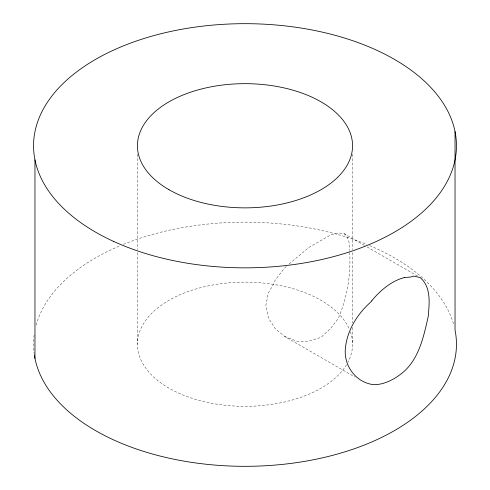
<?xml version="1.0" encoding="UTF-8"?>
<svg xmlns="http://www.w3.org/2000/svg" width="490" height="490" viewBox="0 0 490 490"><rect width="100%" height="100%" fill="white"/><g stroke="black" fill="none" stroke-linecap="round" stroke-linejoin="round"><path stroke-width="0.37" stroke-dasharray="2.45 1.84" d="M286.313 266.431L284.635 267.883L275.196 280.176L272.838 285.401L268.379 292.775L265.85 305.515L268.379 317.869L275.196 328.655L284.635 336.44L355.066 377.104M289.106 264.012L308.755 247.53L330.487 234.986L338.915 233.001L344.005 233.601L364.511 245.447M284.635 336.44L296.928 341.199L298.778 341.383L308.755 341.181L321.054 337.383L330.487 328.637L338.149 318.653L338.915 316.963C347.52 296.107 351.085 273.616 349.633 251.125M367.157 246.972L418.099 276.378M344.005 233.601C349.241 237.613 349.627 244.332 349.615 250.384M352.555 154.16L352.555 249.582M352.555 252.632L352.555 322.861M352.555 327.443L352.555 344.237M137.445 154.16L137.445 249.582M137.445 252.632L137.445 344.237M350.356 331.742A107.555 62.095 0 0 1 347.974 362.171M346.583 364.646A107.555 62.095 0 0 1 179.095 393.311A107.555 62.095 0 0 1 185.471 292.518A107.555 62.095 0 0 1 348.892 328.165M34.306 354.607A211.453 122.084 0 0 1 34.288 334.021M36.156 325.103A211.453 122.084 0 0 1 120.111 245.723M123.443 244.339A211.453 122.084 0 0 1 366.863 244.467M369.589 245.594A211.453 122.084 0 0 1 453.875 325.219"/><path stroke-width="0.73" d="M371.953 300.554L371.206 301.626C356.873 314.286 346.001 331.84 345.199 351.324C345.052 366.826 355.752 381.293 371.206 384.283L371.953 384.515A59.382 34.796 -59.3 0 0 404.287 371.242C419.373 357.333 423.905 335.736 428.211 316.497C429.369 303.457 431.347 286.901 420.083 277.53L413.578 276.109L410.816 277.009L404.287 277.591M455.038 131.638L455.038 330.113A211.453 122.084 0 0 1 266.866 465.665A211.453 122.084 0 0 1 34.423 355.36M34.962 159.887L34.962 358.362M371.953 300.535A59.382 34.796 -59.3 0 1 404.287 277.573M168.946 189.673A107.555 62.095 0 0 0 348.892 161.835A107.555 62.095 0 0 0 217.162 85.781A107.555 62.095 0 0 0 168.946 189.673M113.784 241.496A211.453 122.084 0 0 0 454.212 163.507A211.453 122.084 0 0 0 167.004 32.285A211.453 122.084 0 0 0 113.784 241.496"/></g></svg>
